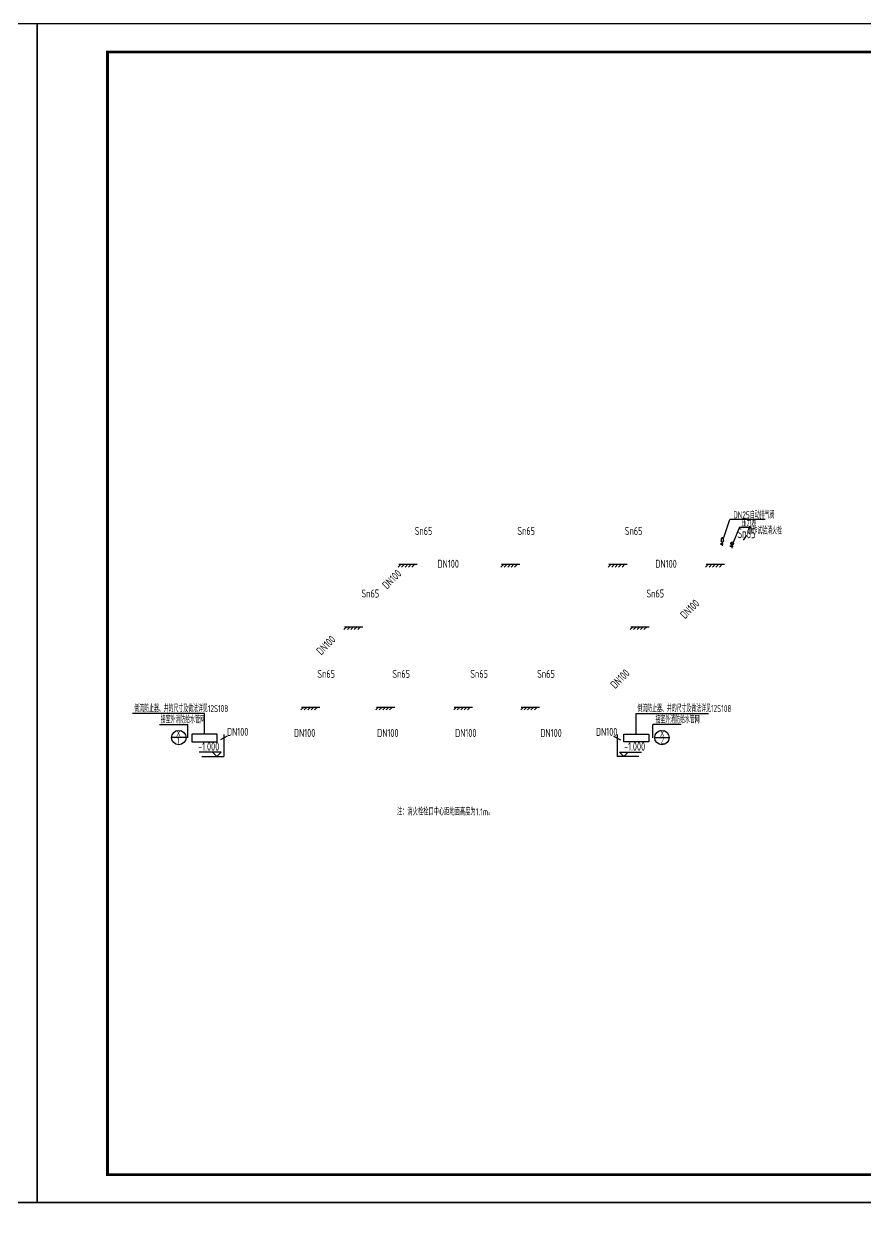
# Model space of a CAD drawing. Extents: x 1036631 to 1215829, y 649019 to 896649.
# Drawn here: x 1155874 to 1185852, y 782659 to 825419 of the extents above; entities that cross this region are included whole.
import ezdxf
from ezdxf.enums import TextEntityAlignment as Align

# ---------------------------------------------------------------- set-up
doc = ezdxf.new("R2010")
doc.units = 0
doc.header["$LTSCALE"] = 1000
doc.header["$MEASUREMENT"] = 0
for name, color, linetype in [('0-给水标注', 7, 'Continuous'), ('a-标注', 7, 'Continuous'), ('EQUIP_污水', 7, 'Continuous'), ('HH_消防', 53, 'Continuous'), ('PUB_TITLE', 4, 'Continuous'), ('TWT_TITLE', 7, 'Continuous'), ('VALVE_给水', 7, 'Continuous'), ('Z-XF', 240, 'Continuous')]:
    doc.layers.add(name, color=color, linetype=linetype)
doc.layers.add('TT', color=3, linetype='Continuous', lineweight=13)
doc.layers.add('说明', color=7, linetype='Continuous', lineweight=13)
doc.styles.add('WW', font='gbenor.shx', dxfattribs={"width": 0.75, "bigfont": 'gbcbig.shx'})
pattern_1 = [(45, (-829504.836, 2824277.1813), (-4.419417382, 4.419417382), [])]

# ---------------------------------------------------------------- blocks, each defined once
blk = doc.blocks.new('DIP')
at = {"layer": 'EQUIP_污水'}
for p, q in [((-305, 0), (-398, -94)), ((-382, 0), (229, 0)), ((-190, 0), (-284, -94)), ((-76, 0), (-170, -94)), ((38, 0), (-56, -94)), ((152, 0), (59, -94))]:
    blk.add_line(p, q, dxfattribs=at)
blk = doc.blocks.new('A$C3B8C4E71')
at = {"layer": 'Z-XF', "linetype": 'Continuous'}
h = blk.add_hatch(dxfattribs=at)
h.set_pattern_fill('ANSI31', scale=50, style=0)
h.set_pattern_definition(pattern_1)
h.paths.add_polyline_path([(106, 180, 0.414214), (61, 135, 0.414214), (106, 90)])
h.paths.add_polyline_path([(106, 90, 0.414214), (151, 135, 0.414214), (106, 180)])
h = blk.add_hatch(dxfattribs=at)
h.set_pattern_fill('ANSI31', scale=50, style=0)
h.set_pattern_definition(pattern_1)
h.paths.add_polyline_path([(84, 372), (99, 367), (64, 410)])
at = {"layer": 'Z-XF', "color": 7, "linetype": 'Continuous'}
for p, q in [((0, 89), (0, 181)), ((61, 135), (0, 135)), ((64, 410), (99, 367)), ((138, 271), (64, 410)), ((106, 0), (106, 243))]:
    blk.add_line(p, q, dxfattribs=at)
for centre, radius in [((106, 343), 100), ((106, 135), 45)]:
    blk.add_circle(centre, radius, dxfattribs=at)
blk = doc.blocks.new('$VALVE$00000669')
for p, q in [((0, 0), (212, 0)), ((108, 0), (108, -100)), ((287, 74), (433, 74)), ((433, 74), (433, -76)), ((433, 0), (500, 0)), ((158, -100), (58, -100)), ((433, -76), (287, -76))]:
    blk.add_line(p, q)
at = {"const_width": 31.2}
blk.add_lwpolyline([(108, 16, 1), (108, -16, 1)], format="xyb", close=True, dxfattribs=at)
blk.add_circle((108, 0), 31.2)
blk.add_arc((287, -1), 75, 90, 270)

msp = doc.modelspace()

# ---------------------------------------------------------------- linework, layer by layer
at = {"layer": '0-给水标注', "color": 134}
for p, q in [((1180820, 807123, 0), (1181030, 807766, 0)), ((1182292, 807764, 0), (1181030, 807766, 0)), ((1181382, 807485, 0), (1181793, 807484, 0)), ((1162307, 800852, 0), (1159737, 800852, 0)), ((1162307, 800118, 0), (1162307, 800852, 0)), ((1177699, 800118, 0), (1177699, 800852, 0)), ((1177699, 800852, 0), (1180269, 800852, 0)), ((1160706, 800455, 0), (1161715, 800455, 0)), ((1161715, 799980, 0), (1161715, 800455, 0)), ((1163114, 800044, 0), (1162874, 799915, 0)), ((1162994, 800102, 0), (1162994, 799321, 0)), ((1176892, 800044, 0), (1177132, 799915, 0)), ((1177012, 800102, 0), (1177012, 799321, 0)), ((1178291, 799980, 0), (1178291, 800455, 0)), ((1179300, 800455, 0), (1178291, 800455, 0)), ((1162904, 799475, 0), (1162117, 799475, 0)), ((1162213, 799321, 0), (1162994, 799321, 0)), ((1162750, 799321, 0), (1162596, 799475, 0)), ((1162750, 799321, 0), (1162904, 799475, 0)), ((1177793, 799321, 0), (1177012, 799321, 0)), ((1177102, 799475, 0), (1177889, 799475, 0)), ((1177256, 799321, 0), (1177102, 799475, 0)), ((1177256, 799321, 0), (1177410, 799475, 0))]:
    msp.add_line(p, q, dxfattribs=at)
at = {"layer": '0-给水标注', "color": 134, "elevation": 0}
for points in [[(1181382, 807485), (1181151, 806947)], [(1181627, 807207), (1181505, 807030)]]:
    msp.add_lwpolyline(points, dxfattribs=at)
at = {"layer": 'HH_消防'}
for p, q in [((1161648, 799992, 0), (1161135, 799992, 0)), ((1178358, 799992, 0), (1178871, 799992, 0))]:
    msp.add_line(p, q, dxfattribs=at)
at = {"layer": 'HH_消防', "elevation": 0}
for points in [[(1162755, 800118), (1161858, 800118), (1161858, 799841), (1162755, 799841)], [(1177251, 800118), (1178148, 800118), (1178148, 799841), (1177251, 799841)]]:
    msp.add_lwpolyline(points, close=True, dxfattribs=at)
at = {"layer": 'HH_消防'}
for centre in [(1161392, 799992, 0), (1178614, 799992, 0)]:
    msp.add_circle(centre, 257, dxfattribs=at)
at = {"layer": 'PUB_TITLE'}
msp.add_lwpolyline([(1096949, 716219), (1215829, 716219), (1215829, 783419), (1096949, 783419)], close=True, dxfattribs=at)
at = {"layer": 'TWT_TITLE'}
for points in [[(1096949, 783419), (1156349, 783419), (1156349, 825419), (1096949, 825419)], [(1156349, 783419), (1215749, 783419), (1215749, 825419), (1156349, 825419)]]:
    msp.add_lwpolyline(points, close=True, dxfattribs=at)
at = {"layer": 'TWT_TITLE', "const_width": 100}
msp.add_lwpolyline([(1158849, 784419), (1214749, 784419), (1214749, 824419), (1158849, 824419)], close=True, dxfattribs=at)

# ---------------------------------------------------------------- block references
at = {"layer": 'a-标注', "xscale": 0.503363627781849, "yscale": 0.5033636260777712, "zscale": 0.5033636262963638, "rotation": 359.8976806963772}
msp.add_blockref('A$C3B8C4E71', (1181061, 806740, 0), dxfattribs=at)
at = {"layer": 'EQUIP_污水', "xscale": 1.069090887904167, "yscale": 1.069090887904167, "zscale": 1.069090887709091}
for p in [(1169639, 806170, 0), (1173298, 806170, 0), (1177127, 806170, 0), (1180597, 806170, 0), (1167706, 803940, 0), (1177909, 803940, 0), (1166169, 801077, 0), (1168842, 801077, 0), (1171621, 801077, 0), (1174005, 801077, 0)]:
    msp.add_blockref('DIP', p, dxfattribs=at)
at = {"layer": 'VALVE_给水', "xscale": 0.6040363507345319, "yscale": -0.6040363516658545, "zscale": 0.6040363515556362, "rotation": 90}
msp.add_blockref('$VALVE$00000669', (1180768, 806829, 0), dxfattribs=at)

# ---------------------------------------------------------------- texts
at = {"layer": 'TT', "style": 'WW', "width": 0.7}
for s, rotation, p in [('DN25自动排气阀', 359.903, (1181156, 807800, 0)), ('压力表', 359.8977, (1181450, 807506, 0)), ('兼作试验消火栓', 359.8977, (1181659, 807237, 0))]:
    msp.add_text(s, height=251.7, rotation=rotation, dxfattribs=at).set_placement(p)
for s, height, p in [('Sn65', 285.1, (1169800, 807213, 0)), ('Sn65', 285.1, (1173459, 807213, 0)), ('Sn65', 285.1, (1177288, 807213, 0)), ('Sn65', 356.4, (1181299, 807094, 0)), ('Sn65', 285.1, (1167905, 804983, 0)), ('Sn65', 285.1, (1178060, 804983, 0)), ('Sn65', 285.1, (1166330, 802120, 0)), ('Sn65', 285.1, (1169003, 802120, 0)), ('Sn65', 285.1, (1171782, 802120, 0)), ('Sn65', 285.1, (1174166, 802120, 0)), ('倒流防止器、井的尺寸及做法详见12S108', 249.45, (1159807, 800901, 0)), ('倒流防止器、井的尺寸及做法详见12S108', 249.45, (1177741, 800901, 0)), ('接室外消防给水管网', 249.5, (1160748, 800504, 0)), ('接室外消防给水管网', 249.5, (1178384, 800504, 0)), ('DN100', 285.1, (1163110, 800053, 0)), ('DN100', 285.1, (1176261, 800053, 0)), ('-1.000', 299.3, (1162081, 799526, 0)), ('-1.000', 299.3, (1177262, 799526, 0))]:
    msp.add_text(s, height=height, dxfattribs=at).set_placement(p)
at = {"layer": 'TT', "color": 3, "style": 'WW', "width": 0.7}
for p in [(1170613, 806041, 0), (1178379, 806041, 0), (1165495, 800014, 0), (1168461, 800014, 0), (1171240, 800014, 0), (1174279, 800014, 0)]:
    msp.add_text('DN100', height=285.1, dxfattribs=at).set_placement(p)
for p in [(1168816, 805261, 0), (1179435, 804202, 0), (1166467, 802912, 0), (1176949, 801715, 0)]:
    msp.add_text('DN100', height=285.1, rotation=44.9747, dxfattribs=at).set_placement(p)
at = {"layer": 'TT', "style": 'WW', "width": 0.7}
for s, p in [('X', (1161381, 800017, 0)), ('X', (1178625, 800017, 0)), ('1', (1161377, 799775, 0)), ('2', (1178629, 799775, 0))]:
    msp.add_text(s, height=249, dxfattribs=at).set_placement(p, align=Align.CENTER)
at = {"layer": '说明', "style": 'WW', "width": 0.75}
msp.add_text('注：消火栓栓口中心距地面高度为1.1m。', height=249.45, dxfattribs=at).set_placement((1169168, 797221, 0))

doc.saveas('drawing.dxf')
